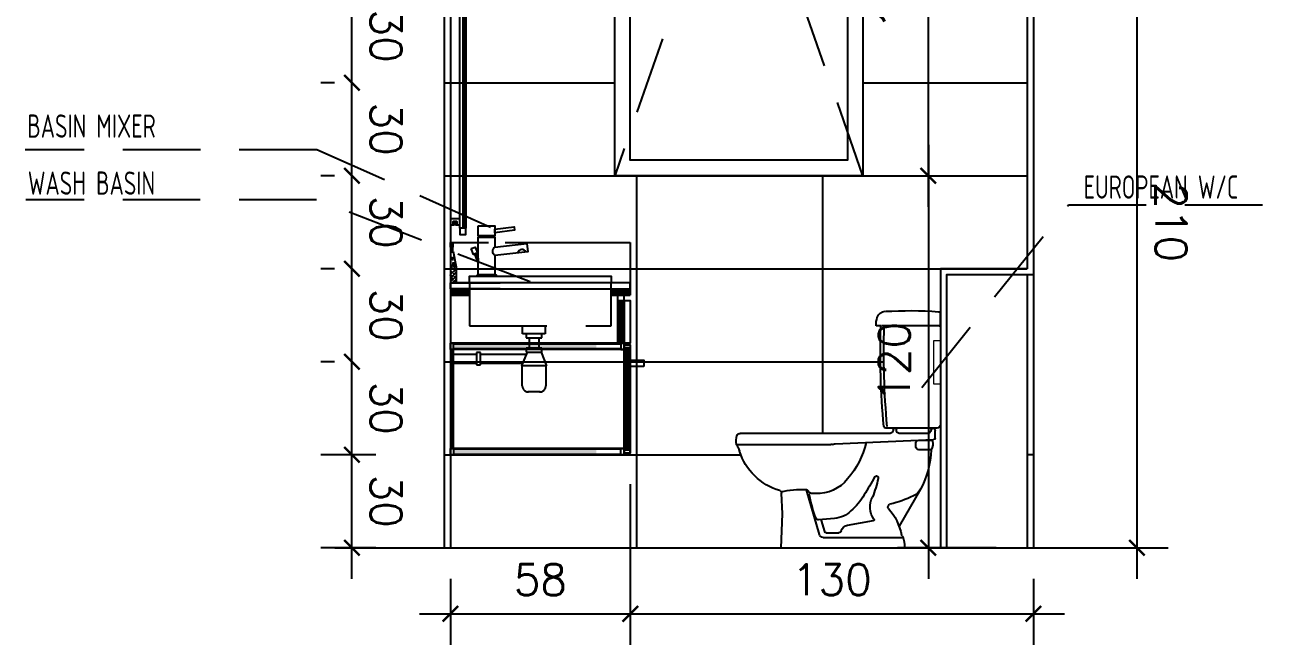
# Model space of a CAD drawing. Header units: centimetres. Extents: x -1797 to 2001, y -8788 to 1856.
# Drawn here: x 1233 to 1639.8, y 863 to 1062.8 of the extents above; entities that cross this region are included whole.
import ezdxf

# ---------------------------------------------------------------- set-up
doc = ezdxf.new("R2010")
doc.units = ezdxf.units.CM
doc.header["$LTSCALE"] = 100
doc.header["$MEASUREMENT"] = 0
doc.header["$PDMODE"] = 35
doc.linetypes.add('HIDDEN', pattern=[0.375, 0.25, -0.125])
for name, color, linetype in [('BATH FIXTURES', 85, 'Continuous'), ('DIM', 1, 'Continuous'), ('HATCH', 8, 'Continuous'), ('HIDDEN -03', 8, 'HIDDEN'), ('ID_Flooring_02', 127, 'Continuous'), ('ID_Furniture-Fixed_01', 141, 'Continuous'), ('ID_Furniture-Lighting', 33, 'Continuous'), ('IDT-13Light-Detail', 136, 'Continuous'), ('Text-1', 3, 'Continuous'), ('WALL-01', 7, 'Continuous'), ('WALL-04', 1, 'Continuous'), ('WINDOWS', 1, 'Continuous')]:
    doc.layers.add(name, color=color, linetype=linetype)
doc.styles.add('HB25Small', font='ARCHSTYL.SHX', dxfattribs={"width": 0.8, "height": 2.5})
doc.styles.add('ISO', font='isocp2.shx', dxfattribs={"width": 0.8})
doc.styles.add('ROMANS', font='romans')
doc.dimstyles.new('AS-17-100', dxfattribs={"dimtxt": 10, "dimasz": 5, "dimexe": 10, "dimexo": 10, "dimgap": 6, "dimtad": 1, "dimtoh": 1, "dimdec": 0, "dimdsep": 46, "dimtxsty": 'ROMANS', "dimblk1": 'ARCHTICK', "dimblk2": 'ARCHTICK', "dimsah": 1, "dimcen": 25, "dimdle": 10, "dimclrd": 1, "dimclre": 1, "dimclrt": 2, "dimadec": 0, "dimazin": 0, "dimtfac": 1, "dimtdec": 0, "dimtofl": 0, "dimtmove": 2, "dimatfit": 3, "dimldrblk": 'ARCHTICK', "dimfxl": 1, "dimtolj": 1, "dimtzin": 0, "dimarcsym": 0})
doc.dimstyles.new('DIM DET', dxfattribs={"dimtxt": 0.05, "dimasz": 0.025, "dimexe": 0.025, "dimexo": 0.025, "dimgap": 0.025, "dimtad": 1, "dimzin": 0, "dimdsep": 46, "dimtxsty": 'ISO', "dimblk": 'ARCHTICK', "dimcen": 0.1, "dimdle": 0.025, "dimclrd": 15, "dimclre": 15, "dimclrt": 2, "dimadec": 0, "dimazin": 0, "dimtfac": 1, "dimtmove": 2, "dimatfit": 0, "dimldrblk": 'ARCHTICK', "dimfxl": 0.17, "dimtzin": 1, "dimarcsym": 0})
pattern_1 = [(45, (1480.2661, 922.9422), (2, -6e-16), [0.565685, -2.262742]), (45, (1480.2661, 924.5422), (2, -6e-16), [0.263677, -2.56475]), (45, (1478.9907, 923.2667), (6e-16, 2), [0.106716, -2.72171]), (45, (1480.4526, 922.7286), (6e-16, 2), [0.760978, -2.06745]), (45, (1479.0661, 923.3422), (2, -6e-16), [1.697056, -1.13137]), (45, (1478.9907, 923.6667), (2, -6e-16), [1.501764, -1.326663]), (45, (1480.6661, 923.3422), (6e-16, 2), [0.45897, -2.369457]), (45, (1480.0526, 922.7286), (2, -6e-16), [0.302008, -2.52642]), (360, (1480.2661, 922.9421), (5e-16, 2), [0.72454, -1.27546]), (360, (1480.2661, 922.9421), (5e-16, 2), [0, -2]), (360, (1478.9907, 922.9421), (5e-16, 2), [1.27546, -0.72454]), (360, (1480.2661, 924.5421), (5e-16, 2), [0.72454, -1.27546]), (360, (1480.2661, 924.5421), (5e-16, 2), [0, -2]), (360, (1478.9907, 924.5421), (5e-16, 2), [1.27546, -0.72454]), (360, (1480.2661, 924.1421), (5e-16, 2), [0.72454, -1.27546]), (360, (1480.2661, 924.1421), (5e-16, 2), [0, -2]), (360, (1478.9907, 924.1421), (5e-16, 2), [1.27546, -0.72454]), (360, (1480.2661, 923.7421), (5e-16, 2), [0.72454, -1.27546]), (360, (1480.2661, 923.7421), (5e-16, 2), [0, -2]), (360, (1478.9907, 923.7421), (5e-16, 2), [1.27546, -0.72454]), (360, (1480.2661, 923.3421), (5e-16, 2), [0.72454, -1.27546]), (360, (1480.2661, 923.3421), (5e-16, 2), [0, -2]), (360, (1478.9907, 923.3421), (5e-16, 2), [1.27546, -0.72454])]

# ---------------------------------------------------------------- blocks, each defined once
blk = doc.blocks.new('wbmiser2')
at = {"layer": 'ID_Furniture-Fixed_01'}
blk.add_line((-26.7, 43), (-26.7, 56.3), dxfattribs=at)
for points in [[(-26.7, 162.7), (26.7, 162.7), (26.7, 130.3), (-26.7, 130.3)], [(-49.1, 89.1), (-36.3, 94), (-29.1, 74.9), (-41.9, 70)], [(-37.5, 71.7), (-33.1, 73.3), (-26.7, 56.3), (-26.7, 43)], [(-30.6, 4.7), (30.6, 4.7), (30.6, 0), (-30.6, 0)]]:
    blk.add_lwpolyline(points, close=True, dxfattribs=at)
for points in [[(26.7, 67), (26.7, 4.7), (-26.7, 4.7), (-26.7, 125.8), (26.7, 125.8), (26.7, 94.2)], [(26.7, 151.6), (89, 159.5), (90.4, 148.4), (26.7, 140.4), (26.7, 151.6)]]:
    blk.add_lwpolyline(points, dxfattribs=at)
blk.add_lwpolyline([(26.3, 94.1), (130.1, 105.9), (133.2, 79.1), (26.7, 67, -0.47159), (26.3, 94.1, -0.531438)], format="xyb", dxfattribs=at)
blk.add_arc((114.4, 72.5), 13.8, 25.2569, 165.5209, dxfattribs=at)
blk = doc.blocks.new('_ARCHTICK')
at = {"color": 0, "linetype": 'ByBlock', "const_width": 0.15}
blk.add_lwpolyline([(-0.5, -0.5), (0.5, 0.5)], dxfattribs=at)
blk = doc.blocks.new('mirror')
at = {"layer": 'ID_Furniture-Lighting'}
for p, q in [((1310.5, 526.15), (1311.3, 526.15)), ((1310.5, 525.95), (1311.3, 525.95)), ((1310.5, 352.75), (1311.3, 352.75)), ((1310.5, 352.55), (1311.3, 352.55))]:
    blk.add_line(p, q, dxfattribs=at)
for points in [[(1310.5, 526.35), (1310.3, 526.35), (1310.3, 525.15), (1311.5, 525.15), (1311.5, 526.35), (1311.3, 526.35), (1311.3, 525.35), (1310.5, 525.35)], [(1310.5, 352.35), (1310.3, 352.35), (1310.3, 353.55), (1311.5, 353.55), (1311.5, 352.35), (1311.3, 352.35), (1311.3, 353.35), (1310.5, 353.35)]]:
    blk.add_lwpolyline(points, close=True, dxfattribs=at)
at = {"layer": 'WALL-04'}
for p, q in [((1310.3, 526.35), (1309.4, 526.35)), ((1310.3, 526.35), (1310.3, 525.15)), ((1311.5, 525.15), (1310.3, 525.15)), ((1312.4, 526.35), (1311.5, 526.35)), ((1311.5, 526.35), (1311.5, 525.15)), ((1312.4, 527.35), (1312.4, 351.35)), ((1313.4, 351.35), (1313.4, 527.35)), ((1313.9, 351.35), (1313.9, 527.35)), ((1314.4, 351.35), (1314.4, 527.35)), ((1312.4, 524.35), (1309.4, 524.35)), ((1312.4, 354.35), (1309.4, 354.35)), ((1310.3, 352.35), (1309.4, 352.35)), ((1311.5, 353.55), (1310.3, 353.55)), ((1310.3, 352.35), (1310.3, 353.55)), ((1311.5, 352.35), (1311.5, 353.55)), ((1312.4, 352.35), (1311.5, 352.35))]:
    blk.add_line(p, q, dxfattribs=at)
for points in [[(1312.4, 527.35), (1312.4, 529.35), (1314.4, 529.35), (1314.4, 527.35)], [(1312.4, 351.35), (1312.4, 349.35), (1314.4, 349.35), (1314.4, 351.35)]]:
    blk.add_lwpolyline(points, close=True, dxfattribs=at)
blk = doc.blocks.new('*D867')
at = {"layer": 'Defpoints', "color": 0, "transparency": 16777216}
for p in [(-720.25, 1435.92), (-690.25, 1435.92), (-720.25, 1418.24)]:
    blk.add_point(p, dxfattribs=at)
at = {"layer": 'DIM', "color": 1, "lineweight": -2, "transparency": 16777216}
for p, q in [((-720.25, 1425.92), (-720.25, 1408.24)), ((-690.25, 1425.92), (-690.25, 1408.24)), ((-680.25, 1418.24), (-730.25, 1418.24))]:
    blk.add_line(p, q, dxfattribs=at)
at = {"layer": 'DIM', "color": 1, "lineweight": -2, "transparency": 16777216, "xscale": 5, "yscale": 5, "zscale": 5, "rotation": 180}
blk.add_blockref('_ARCHTICK', (-720.25, 1418.24), dxfattribs=at)
at = {"layer": 'DIM', "color": 1, "lineweight": -2, "transparency": 16777216, "xscale": 5, "yscale": 5, "zscale": 5}
blk.add_blockref('_ARCHTICK', (-690.25, 1418.24), dxfattribs=at)
at = {"layer": 'DIM', "color": 2, "transparency": 16777216, "insert": (-705.25, 1429.24), "char_height": 10, "attachment_point": 5, "style": 'ROMANS'}
blk.add_mtext('\\A1;30', dxfattribs=at)
blk = doc.blocks.new('*D868')
at = {"layer": 'Defpoints', "color": 0, "transparency": 16777216}
for p in [(-720.25, 1435.92), (-750.25, 1422.59), (-750.25, 1418.24)]:
    blk.add_point(p, dxfattribs=at)
at = {"layer": 'DIM', "color": 1, "lineweight": -2, "transparency": 16777216}
for p, q in [((-720.25, 1425.92), (-720.25, 1408.24)), ((-710.25, 1418.24), (-760.25, 1418.24)), ((-750.25, 1412.59), (-750.25, 1408.24))]:
    blk.add_line(p, q, dxfattribs=at)
at = {"layer": 'DIM', "color": 1, "lineweight": -2, "transparency": 16777216, "xscale": 5, "yscale": 5, "zscale": 5, "rotation": 180}
blk.add_blockref('_ARCHTICK', (-750.25, 1418.24), dxfattribs=at)
at = {"layer": 'DIM', "color": 1, "lineweight": -2, "transparency": 16777216, "xscale": 5, "yscale": 5, "zscale": 5}
blk.add_blockref('_ARCHTICK', (-720.25, 1418.24), dxfattribs=at)
at = {"layer": 'DIM', "color": 2, "transparency": 16777216, "insert": (-735.25, 1429.24), "char_height": 10, "attachment_point": 5, "style": 'ROMANS'}
blk.add_mtext('\\A1;30', dxfattribs=at)
blk = doc.blocks.new('*D869')
at = {"layer": 'Defpoints', "color": 0, "transparency": 16777216}
for p in [(-780.25, 1422.59), (-750.25, 1422.59), (-780.25, 1418.24)]:
    blk.add_point(p, dxfattribs=at)
at = {"layer": 'DIM', "color": 1, "lineweight": -2, "transparency": 16777216}
for p, q in [((-740.25, 1418.24), (-790.25, 1418.24)), ((-780.25, 1412.59), (-780.25, 1408.24)), ((-750.25, 1412.59), (-750.25, 1408.24))]:
    blk.add_line(p, q, dxfattribs=at)
at = {"layer": 'DIM', "color": 1, "lineweight": -2, "transparency": 16777216, "xscale": 5, "yscale": 5, "zscale": 5, "rotation": 180}
blk.add_blockref('_ARCHTICK', (-780.25, 1418.24), dxfattribs=at)
at = {"layer": 'DIM', "color": 1, "lineweight": -2, "transparency": 16777216, "xscale": 5, "yscale": 5, "zscale": 5}
blk.add_blockref('_ARCHTICK', (-750.25, 1418.24), dxfattribs=at)
at = {"layer": 'DIM', "color": 2, "transparency": 16777216, "insert": (-765.25, 1429.24), "char_height": 10, "attachment_point": 5, "style": 'ROMANS'}
blk.add_mtext('\\A1;30', dxfattribs=at)
blk = doc.blocks.new('*D870')
at = {"layer": 'Defpoints', "color": 0, "transparency": 16777216}
for p in [(-810.25, 1422.59), (-780.25, 1422.59), (-810.25, 1418.24)]:
    blk.add_point(p, dxfattribs=at)
at = {"layer": 'DIM', "color": 1, "lineweight": -2, "transparency": 16777216}
for p, q in [((-770.25, 1418.24), (-820.25, 1418.24)), ((-810.25, 1412.59), (-810.25, 1408.24)), ((-780.25, 1412.59), (-780.25, 1408.24))]:
    blk.add_line(p, q, dxfattribs=at)
at = {"layer": 'DIM', "color": 1, "lineweight": -2, "transparency": 16777216, "xscale": 5, "yscale": 5, "zscale": 5, "rotation": 180}
blk.add_blockref('_ARCHTICK', (-810.25, 1418.24), dxfattribs=at)
at = {"layer": 'DIM', "color": 1, "lineweight": -2, "transparency": 16777216, "xscale": 5, "yscale": 5, "zscale": 5}
blk.add_blockref('_ARCHTICK', (-780.25, 1418.24), dxfattribs=at)
at = {"layer": 'DIM', "color": 2, "transparency": 16777216, "insert": (-795.25, 1429.24), "char_height": 10, "attachment_point": 5, "style": 'ROMANS'}
blk.add_mtext('\\A1;30', dxfattribs=at)
blk = doc.blocks.new('*D871')
at = {"layer": 'Defpoints', "color": 0, "transparency": 16777216}
for p in [(-840.25, 1422.59), (-810.25, 1422.59), (-840.25, 1418.24)]:
    blk.add_point(p, dxfattribs=at)
at = {"layer": 'DIM', "color": 1, "lineweight": -2, "transparency": 16777216}
for p, q in [((-800.25, 1418.24), (-850.25, 1418.24)), ((-840.25, 1412.59), (-840.25, 1408.24)), ((-810.25, 1412.59), (-810.25, 1408.24))]:
    blk.add_line(p, q, dxfattribs=at)
at = {"layer": 'DIM', "color": 1, "lineweight": -2, "transparency": 16777216, "xscale": 5, "yscale": 5, "zscale": 5, "rotation": 180}
blk.add_blockref('_ARCHTICK', (-840.25, 1418.24), dxfattribs=at)
at = {"layer": 'DIM', "color": 1, "lineweight": -2, "transparency": 16777216, "xscale": 5, "yscale": 5, "zscale": 5}
blk.add_blockref('_ARCHTICK', (-810.25, 1418.24), dxfattribs=at)
at = {"layer": 'DIM', "color": 2, "transparency": 16777216, "insert": (-825.25, 1429.24), "char_height": 10, "attachment_point": 5, "style": 'ROMANS'}
blk.add_mtext('\\A1;30', dxfattribs=at)
blk = doc.blocks.new('*D872')
at = {"layer": 'Defpoints', "color": 0, "transparency": 16777216}
for p in [(-870.25, 1422.59), (-840.25, 1422.59), (-870.25, 1418.24)]:
    blk.add_point(p, dxfattribs=at)
at = {"layer": 'DIM', "color": 1, "lineweight": -2, "transparency": 16777216}
for p, q in [((-830.25, 1418.24), (-880.25, 1418.24)), ((-870.25, 1412.59), (-870.25, 1408.24)), ((-840.25, 1412.59), (-840.25, 1408.24))]:
    blk.add_line(p, q, dxfattribs=at)
at = {"layer": 'DIM', "color": 1, "lineweight": -2, "transparency": 16777216, "xscale": 5, "yscale": 5, "zscale": 5, "rotation": 180}
blk.add_blockref('_ARCHTICK', (-870.25, 1418.24), dxfattribs=at)
at = {"layer": 'DIM', "color": 1, "lineweight": -2, "transparency": 16777216, "xscale": 5, "yscale": 5, "zscale": 5}
blk.add_blockref('_ARCHTICK', (-840.25, 1418.24), dxfattribs=at)
at = {"layer": 'DIM', "color": 2, "transparency": 16777216, "insert": (-855.25, 1429.24), "char_height": 10, "attachment_point": 5, "style": 'ROMANS'}
blk.add_mtext('\\A1;30', dxfattribs=at)
blk = doc.blocks.new('*D881')
at = {"layer": 'Defpoints', "color": 0, "transparency": 16777216}
for p in [(-720.75, 1508), (-668.97, 1508), (-690.25, 1450)]:
    blk.add_point(p, dxfattribs=at)
at = {"layer": 'DIM', "color": 1, "lineweight": -2, "transparency": 16777216}
for p, q in [((-668.97, 1440), (-668.97, 1518)), ((-710.75, 1508), (-658.97, 1508)), ((-680.25, 1450), (-658.97, 1450))]:
    blk.add_line(p, q, dxfattribs=at)
at = {"layer": 'DIM', "color": 1, "lineweight": -2, "transparency": 16777216, "xscale": 5, "yscale": 5, "zscale": 5}
for p, rotation in [((-668.97, 1508), 89.99999999999999), ((-668.97, 1450), 270)]:
    blk.add_blockref('_ARCHTICK', p, dxfattribs=dict(at, rotation=rotation))
at = {"layer": 'DIM', "color": 2, "transparency": 16777216, "insert": (-679.97, 1479), "char_height": 10, "attachment_point": 5, "rotation": 90, "style": 'ROMANS'}
blk.add_mtext('\\A1;58', dxfattribs=at)
blk = doc.blocks.new('*D882')
at = {"layer": 'Defpoints', "color": 0, "transparency": 16777216}
for p in [(-690.25, 1638), (-668.97, 1638), (-690.25, 1508)]:
    blk.add_point(p, dxfattribs=at)
at = {"layer": 'DIM', "color": 1, "lineweight": -2, "transparency": 16777216}
for p, q in [((-668.97, 1498), (-668.97, 1648)), ((-680.25, 1638), (-658.97, 1638)), ((-680.25, 1508), (-658.97, 1508))]:
    blk.add_line(p, q, dxfattribs=at)
at = {"layer": 'DIM', "color": 1, "lineweight": -2, "transparency": 16777216, "xscale": 5, "yscale": 5, "zscale": 5}
for p, rotation in [((-668.97, 1638), 89.99999999999999), ((-668.97, 1508), 270)]:
    blk.add_blockref('_ARCHTICK', p, dxfattribs=dict(at, rotation=rotation))
at = {"layer": 'DIM', "color": 2, "transparency": 16777216, "insert": (-679.97, 1573), "char_height": 10, "attachment_point": 5, "rotation": 90, "style": 'ROMANS'}
blk.add_mtext('\\A1;130', dxfattribs=at)
blk = doc.blocks.new('*D886')
at = {"layer": 'Defpoints', "color": 0, "transparency": 16777216}
for p in [(-900.25, 1671.4), (-690.25, 1638), (-900.25, 1628.02, 0)]:
    blk.add_point(p, dxfattribs=at)
at = {"layer": 'DIM', "color": 1, "lineweight": -2, "transparency": 16777216}
for p, q in [((-900.25, 1638.02), (-900.25, 1681.4)), ((-690.25, 1648), (-690.25, 1681.4)), ((-680.25, 1671.4), (-910.25, 1671.4))]:
    blk.add_line(p, q, dxfattribs=at)
at = {"layer": 'DIM', "color": 1, "lineweight": -2, "transparency": 16777216, "xscale": 5, "yscale": 5, "zscale": 5, "rotation": 180}
blk.add_blockref('_ARCHTICK', (-900.25, 1671.4), dxfattribs=at)
at = {"layer": 'DIM', "color": 1, "lineweight": -2, "transparency": 16777216, "xscale": 5, "yscale": 5, "zscale": 5}
blk.add_blockref('_ARCHTICK', (-690.25, 1671.4), dxfattribs=at)
at = {"layer": 'DIM', "color": 2, "transparency": 16777216, "insert": (-795.25, 1682.4), "char_height": 10, "attachment_point": 5, "style": 'ROMANS'}
blk.add_mtext('\\A1;210', dxfattribs=at)
blk = doc.blocks.new('*D889')
at = {"layer": 'Defpoints', "color": 0, "transparency": 16777216}
for p in [(-930.25, 1604.12), (-930.25, 1583, 0), (-810.25, 1583, 0)]:
    blk.add_point(p, dxfattribs=at)
at = {"layer": 'DIM', "color": 1, "lineweight": -2, "transparency": 16777216}
for p, q in [((-930.25, 1593), (-930.25, 1614.12)), ((-810.25, 1593), (-810.25, 1614.12)), ((-800.25, 1604.12), (-940.25, 1604.12))]:
    blk.add_line(p, q, dxfattribs=at)
at = {"layer": 'DIM', "color": 1, "lineweight": -2, "transparency": 16777216, "xscale": 5, "yscale": 5, "zscale": 5, "rotation": 180}
blk.add_blockref('_ARCHTICK', (-930.25, 1604.12), dxfattribs=at)
at = {"layer": 'DIM', "color": 1, "lineweight": -2, "transparency": 16777216, "xscale": 5, "yscale": 5, "zscale": 5}
blk.add_blockref('_ARCHTICK', (-810.25, 1604.12), dxfattribs=at)
at = {"layer": 'DIM', "color": 2, "transparency": 16777216, "insert": (-870.25, 1593.12), "char_height": 10, "attachment_point": 5, "rotation": 180, "style": 'ROMANS'}
blk.add_mtext('\\A1;120', dxfattribs=at)
blk = doc.blocks.new('*D879')
at = {"layer": 'Defpoints', "color": 0, "transparency": 16777216}
for p in [(-690.25, 1636, 0), (-690.25, 1604.12), (-810.25, 1583, 0)]:
    blk.add_point(p, dxfattribs=at)
at = {"layer": 'DIM', "color": 1, "lineweight": -2, "transparency": 16777216}
for p, q in [((-690.25, 1626), (-690.25, 1594.12)), ((-810.25, 1593), (-810.25, 1614.12)), ((-820.25, 1604.12), (-680.25, 1604.12))]:
    blk.add_line(p, q, dxfattribs=at)
at = {"layer": 'DIM', "color": 1, "lineweight": -2, "transparency": 16777216, "xscale": 5, "yscale": 5, "zscale": 5, "rotation": 180}
blk.add_blockref('_ARCHTICK', (-810.25, 1604.12), dxfattribs=at)
at = {"layer": 'DIM', "color": 1, "lineweight": -2, "transparency": 16777216, "xscale": 5, "yscale": 5, "zscale": 5}
blk.add_blockref('_ARCHTICK', (-690.25, 1604.12), dxfattribs=at)
at = {"layer": 'DIM', "color": 2, "transparency": 16777216, "insert": (-750.25, 1593.12), "char_height": 10, "attachment_point": 5, "rotation": 180, "style": 'ROMANS'}
blk.add_mtext('\\A1;120', dxfattribs=at)
blk = doc.blocks.new('A$C40781420')
at = {"layer": 'ID_Furniture-Fixed_01', "linetype": 'Continuous'}
for p, q in [((0, 0.7186), (0, 0.7551)), ((0, 0.7136), (0, 0.3981)), ((0.0025, 0.7161), (0.19, 0.7161)), ((0.192, 0.7161), (0.2075, 0.7161)), ((0.012, 0.3861), (0.0232, 0.3861)), ((0.017, 0.3539), (0.017, 0.3786)), ((0.0232, 0.3861), (0.1766, 0.3861)), ((0.0414, 0.3688), (0.1306, 0.3688)), ((0.1642, 0.3688), (0.6458, 0.3688)), ((0.3389, 0.335), (0.0218, 0.3489)), ((0.0259, 0.3468), (0.0259, 0.3487)), ((0.0698, 0.3468), (0.0259, 0.3468)), ((0.0794, 0.3258), (0.0794, 0.3368)), ((0.6576, 0.3329), (0.3535, 0.3329)), ((0.0294, 0.3158), (0.0694, 0.3158)), ((0.0646, 0.1888), (0.1334, 0.0697)), ((0.39, 0.0426), (0.4313, 0.1865)), ((0.4028, 0.1749), (0.4156, 0.1751)), ((0.4296, 0.1867), (0.4209, 0.1775)), ((0.5096, 0.1093), (0.512, 0.1762)), ((0.2995, 0.0731), (0.2158, 0.0879)), ((0.341, 0.0946), (0.3934, 0.09)), ((0.373, 0.0521), (0.3833, 0.0879)), ((0.5134, 0), (0.5096, 0.1093)), ((0.3682, 0.0485), (0.3272, 0.0485)), ((0.5134, 0), (0.1158, 0)), ((0.378, 0.0335), (0.1237, 0.0335))]:
    blk.add_line(p, q, dxfattribs=at)
for centre, radius, start, end in [((0.0062, 0.7554), 0.0062, 91.4933, 182.6113), ((0.101, -0.5791), 1.344, 86.7356, 94.0533), ((0.1768, 0.735), 0.0278, 16.7219, 88.403), ((0.1381, 0.7192), 0.0695, 357.4066, 19.9838), ((0.0025, 0.7186), 0.0025, 180, 270), ((0.0025, 0.7136), 0.0025, 90, 180), ((-2.4811, 0.631), 2.6635, 354.8397, 1.7928), ((-2.4733, 0.6313), 2.6667, 354.8406, 1.8202), ((-1.8145, 0.6425), 2.0079, 2.0975, 2.1008), ((0.012, 0.3981), 0.012, 180, 270), ((0.0235, 0.3794), 0.0065, 357.5731, 186.7437), ((0.0423, 0.3813), 0.0125, 189.9672, 266.0547), ((0.1311, 0.3795), 0.0107, 267.3041, 7.4657), ((0.1472, 0.3804), 0.00557, 7.9882, 175.8253), ((0.1639, 0.3801), 0.0113, 174.2074, 271.3864), ((0.1766, 0.3921), 0.006, 270, 354.0535), ((0.6469, 0.3596), 0.00924, 15.4286, 97.0264), ((0.022, 0.3539), 0.005, 180, 267.5), ((0.0653, 0.3355), 0.0409, 164.0001, 208.7742), ((0.0694, 0.3258), 0.01, 270, 0), ((0.0694, 0.3368), 0.01, 0, 87.5), ((0.5124, 0.4062), 0.2815, 193.7359, 220.8288), ((0.3396, 0.302), 0.0331, 72.2543, 91.3308), ((0.3533, 0.3436), 0.0107, 250.6238, 271.3268), ((0.6951, 0.3023), 0.048, 142.8736, 168.465), ((0.5961, 0.3438), 0.0625, 350.5054, 16.9979), ((0.6528, 0.3343), 0.005, 322.8736, 350.5054), ((0.3218, 0.3284), 0.2927, 182.4709, 208.4948), ((0.4632, 0.3707), 0.1939, 286.31, 342.3541), ((0.2067, 0.2255), 0.0064, 30, 198), ((0.5624, 0.3021), 0.3702, 192.2584, 201.9391), ((1.0567, 0.6774), 0.9563, 207.9867, 212.0133), ((0.3979, 0.3008), 0.126, 218.5782, 272.247), ((0.1094, 0.2131), 0.051, 208.4948, 243.8789), ((0.235, 0.4692), 0.3362, 243.8789, 257.5583), ((0.1579, 0.1318), 0.069, 324.6063, 27.6807), ((0.4169, 0.2693), 0.1975, 210, 229.3607), ((0.0262, 0.2395), 0.4018, 338.8606, 350.6878), ((0.4154, 0.1826), 0.0075, 271.1235, 316.6131), ((0.4341, 0.1807), 0.0075, 90.8027, 127.232), ((0.4395, -0.2028), 0.3911, 79.0808, 90.8027), ((0.5214, 0.1758), 0.0095, 113.3794, 178), ((0.3133, 0.0024), 0.1921, 139.5225, 168.5447), ((0.1607, 0.1326), 0.0085, 319.5225, 77.5583), ((0.2162, 0.0904), 0.0025, 144.6063, 260), ((0.3484, 0.1788), 0.0845, 224.6343, 265), ((0.3809, 0.0886), 0.0025, 344, 85), ((0.394, 0.0975), 0.0075, 265, 337.5224), ((0.2952, 0.0485), 0.025, 14.0297, 80), ((0.3272, 0.0565), 0.008, 194.0297, 270), ((0.3682, 0.0535), 0.005, 270, 344), ((0.378, 0.046), 0.0125, 270, 344), ((0.2276, 0.0016), 0.1118, 161.5555, 180.8176), ((0.1239, 0.0362), 0.0025, 105.7222, 161.5555), ((0.1226, 0.041), 0.0025, 285.7222, 348.5447)]:
    blk.add_arc(centre, radius, start, end, dxfattribs=at)
blk = doc.blocks.new('A$C5cec47ba')
at = {"layer": 'WINDOWS'}
for p, q in [((235, 85), (235, 15)), ((240, 85), (240, 15))]:
    blk.add_line(p, q, dxfattribs=at)
at = {"layer": 'WINDOWS', "color": 8, "linetype": 'HIDDEN'}
blk.add_lwpolyline([(120, 10), (235, 50), (120, 90)], dxfattribs=at)
at = {"layer": 'WINDOWS'}
blk.add_lwpolyline([(280, 90), (280, 10), (120, 10), (120, 90)], close=True, dxfattribs=at)
for points in [[(235, 15), (125, 15), (125, 85), (235, 85)], [(240, 85), (275, 85), (275, 15), (240, 15)]]:
    blk.add_lwpolyline(points, dxfattribs=at)
blk = doc.blocks.new('2')
at = {"layer": 'DIM'}
for base, p1, p2, angle, picture, middle in [((-900.25, 1671.4, 0), (-690.25, 1638, 0), (-900.25, 1628.02, 0), 180, '*D886', (-795.25, 1682.4, 0)), ((-668.97, 1638, 0), (-690.25, 1508, 0), (-690.25, 1638, 0), 90, '*D882', (-679.97, 1573, 0)), ((-690.25, 1604.12), (-810.25, 1583, 0), (-690.25, 1636, 0), 180, '*D879', (-750.25, 1593.12)), ((-930.25, 1604.12, 0), (-810.25, 1583), (-930.25, 1583), 180, '*D889', (-870.25, 1593.12, 0)), ((-668.97, 1508, 0), (-690.25, 1450, 0), (-720.75, 1508, 0), 90, '*D881', (-679.97, 1479, 0)), ((-870.25, 1418.24, 0), (-840.25, 1422.59, 0), (-870.25, 1422.59, 0), 180, '*D872', (-855.25, 1429.24, 0)), ((-840.25, 1418.24, 0), (-810.25, 1422.59, 0), (-840.25, 1422.59, 0), 180, '*D871', (-825.25, 1429.24, 0)), ((-810.25, 1418.24, 0), (-780.25, 1422.59, 0), (-810.25, 1422.59, 0), 180, '*D870', (-795.25, 1429.24, 0)), ((-780.25, 1418.24, 0), (-750.25, 1422.59, 0), (-780.25, 1422.59, 0), 180, '*D869', (-765.25, 1429.24, 0)), ((-750.25, 1418.24, 0), (-720.25, 1435.92, 0), (-750.25, 1422.59, 0), 180, '*D868', (-735.25, 1429.24, 0)), ((-720.25, 1418.24, 0), (-690.25, 1435.92, 0), (-720.25, 1435.92, 0), 180, '*D867', (-705.25, 1429.24, 0))]:
    dim = blk.add_linear_dim(base=base, p1=p1, p2=p2, angle=angle, dimstyle='AS-17-100', dxfattribs=at)
    dim.commit()
    dim.dimension.update_dxf_attribs({"geometry": picture, "text_midpoint": middle})

msp = doc.modelspace()

# ---------------------------------------------------------------- hatches: boundary and pattern name
at = {"layer": 'HATCH'}
h = msp.add_hatch(dxfattribs=at)
h.set_pattern_fill('ANSI36', color=256, scale=2.5, style=0)
h.set_pattern_definition([(45, (1477.99067, 989.75147), (0.16572815, 0.6076699), [0.78125, -0.15625, 0, -0.15625])])
h.paths.add_polyline_path([(1370.95, 992.75), (1370.15, 992.75), (1370.15, 989.75), (1370.95, 989.75)])
h = msp.add_hatch(dxfattribs=at)
h.set_pattern_fill('MARBLE', color=256, scale=0.01, angle=45, style=0)
h.set_pattern_definition([(49.812, (1477.0272, 961.215), (0.677493, 2.9225), [2.5, -3.928456]), (29.8083, (1478.6404, 963.1248), (0.677492, 2.9225), [2, -2]), (76.9482, (1480.3758, 964.119), (-2.79328, 0.9341), [1.5, -1.5]), (76.9482, (1479.9512, 963.8757), (-2.79328, 0.9341), [0.3, -2.7]), (42.1619, (1476.5482, 962.1796), (0.677493, 2.9225), [3.5, -6.7786]), (42.1619, (1480.019, 964.168), (0.677493, 2.9225), [3.5, -6.7786]), (82.5, (1477.9907, 960.2515), (-1.133966, 1.219949), [0, -3.26, 0, -3.35, 0, -3.3125]), (52.5, (1477.9907, 960.2515), (-0.067688, 2.020167), [0, -1.91, 0, -3.185, 0, -1.2625]), (12.5, (1477.1952, 959.456), (1.967091, 1.807604), [0, -1.25, 0, -3.9, 0, -5.175]), (2.5, (1476.8487, 959.1095), (1.70795, 2.4158), [0, -1.625, 0, -2.59, 0, -3.675])])
h.paths.add_polyline_path([(1372.15, 984.75), (1371.15, 989.75), (1370.15, 989.75), (1370.15, 979.75), (1372.15, 979.75)])
h = msp.add_hatch(dxfattribs=at)
h.set_pattern_fill('PLYWOOD', color=256, scale=0.1, style=0)
h.set_pattern_definition([(45, (1479.2661, 974.2422), (2, -6e-16), [0.565685, -2.26274]), (45, (1479.2661, 975.8422), (2, -6e-16), [0.263677, -2.56475]), (45, (1477.9907, 974.5667), (6e-16, 2), [0.106716, -2.72171]), (45, (1479.4526, 974.0286), (6e-16, 2), [0.760978, -2.06745]), (45, (1478.0661, 974.6422), (2, -6e-16), [1.697056, -1.13137]), (45, (1477.9907, 974.9667), (2, -6e-16), [1.501764, -1.326663]), (45, (1479.6661, 974.6422), (6e-16, 2), [0.45897, -2.369457]), (45, (1479.0526, 974.0286), (2, -6e-16), [0.302008, -2.52642]), (360, (1479.2661, 974.2421), (5e-16, 2), [0.72454, -1.27546]), (360, (1479.2661, 974.2421), (5e-16, 2), [0, -2]), (360, (1477.9907, 974.2421), (5e-16, 2), [1.27546, -0.72454]), (360, (1479.2661, 975.8421), (5e-16, 2), [0.72454, -1.27546]), (360, (1479.2661, 975.8421), (5e-16, 2), [0, -2]), (360, (1477.9907, 975.8421), (5e-16, 2), [1.27546, -0.72454]), (360, (1479.2661, 975.4421), (5e-16, 2), [0.72454, -1.27546]), (360, (1479.2661, 975.4421), (5e-16, 2), [0, -2]), (360, (1477.9907, 975.4421), (5e-16, 2), [1.27546, -0.72454]), (360, (1479.2661, 975.0421), (5e-16, 2), [0.72454, -1.27546]), (360, (1479.2661, 975.0421), (5e-16, 2), [0, -2]), (360, (1477.9907, 975.0421), (5e-16, 2), [1.27546, -0.72454]), (360, (1479.2661, 974.6421), (5e-16, 2), [0.72454, -1.27546]), (360, (1479.2661, 974.6421), (5e-16, 2), [0, -2]), (360, (1477.9907, 974.6421), (5e-16, 2), [1.27546, -0.72454])])
h.paths.add_polyline_path([(1376.29, 977.75), (1376.29, 975.75), (1370.15, 975.75), (1370.15, 977.75)])
h = msp.add_hatch(dxfattribs=at)
h.set_pattern_fill('PLYWOOD', color=256, scale=0.1, style=0)
h.set_pattern_definition([(45, (1443.4042, 974.2422), (2, -6e-16), [0.56569, -2.26274]), (45, (1443.4042, 975.8422), (2, -6e-16), [0.26368, -2.56475]), (45, (1442.1287, 974.5667), (6e-16, 2), [0.10672, -2.72171]), (45, (1443.5907, 974.0286), (6e-16, 2), [0.76098, -2.06745]), (45, (1442.2042, 974.6422), (2, -6e-16), [1.69706, -1.13137]), (45, (1442.1287, 974.9667), (2, -6e-16), [1.50176, -1.32666]), (45, (1443.8042, 974.6422), (6e-16, 2), [0.45897, -2.36946]), (45, (1443.1907, 974.0286), (2, -6e-16), [0.302, -2.52642]), (360, (1443.4042, 974.2421), (5e-16, 2), [0.72454, -1.27546]), (360, (1443.4042, 974.2421), (5e-16, 2), [0, -2]), (360, (1442.1287, 974.2421), (5e-16, 2), [1.27546, -0.72454]), (360, (1443.4042, 975.8421), (5e-16, 2), [0.72454, -1.27546]), (360, (1443.4042, 975.8421), (5e-16, 2), [0, -2]), (360, (1442.1287, 975.8421), (5e-16, 2), [1.27546, -0.72454]), (360, (1443.4042, 975.4421), (5e-16, 2), [0.72454, -1.27546]), (360, (1443.4042, 975.4421), (5e-16, 2), [0, -2]), (360, (1442.1287, 975.4421), (5e-16, 2), [1.27546, -0.72454]), (360, (1443.4042, 975.0421), (5e-16, 2), [0.72454, -1.27546]), (360, (1443.4042, 975.0421), (5e-16, 2), [0, -2]), (360, (1442.1287, 975.0421), (5e-16, 2), [1.27546, -0.72454]), (360, (1443.4042, 974.6421), (5e-16, 2), [0.72454, -1.27546]), (360, (1443.4042, 974.6421), (5e-16, 2), [0, -2]), (360, (1442.1287, 974.6421), (5e-16, 2), [1.27546, -0.72454])])
h.paths.add_polyline_path([(1428.15, 977.75), (1428.15, 975.75), (1422.01, 975.75), (1422.01, 977.75)])
h = msp.add_hatch(dxfattribs=at)
h.set_pattern_fill('PLYWOOD', color=256, scale=0.1, angle=90, style=0)
h.set_pattern_definition([(135, (1503.5, 961.527), (8e-16, 2), [0.565685, -2.26274]), (135, (1501.9, 961.5269), (8e-16, 2), [0.263677, -2.56475]), (135, (1503.1754, 960.2515), (-2, 8e-16), [0.106716, -2.72171]), (135, (1503.7135, 961.7134), (-2, 8e-16), [0.76098, -2.06745]), (135, (1503.1, 960.3269), (8e-16, 2), [1.697056, -1.13137]), (135, (1502.7754, 960.2515), (8e-16, 2), [1.501764, -1.326663]), (135, (1503.1, 961.9269), (-2, 8e-16), [0.45897, -2.369457]), (135, (1503.7135, 961.3134), (8e-16, 2), [0.30201, -2.52642]), (90, (1503.5, 961.527), (-2, 6e-16), [0.72454, -1.27546]), (90, (1503.5, 961.527), (-2, 6e-16), [0, -2]), (90, (1503.5, 960.2515), (-2, 6e-16), [1.27546, -0.72454]), (90, (1501.9, 961.527), (-2, 6e-16), [0.72454, -1.27546]), (90, (1501.9, 961.527), (-2, 6e-16), [0, -2]), (90, (1501.9, 960.2515), (-2, 6e-16), [1.27546, -0.72454]), (90, (1502.3, 961.527), (-2, 6e-16), [0.72454, -1.27546]), (90, (1502.3, 961.527), (-2, 6e-16), [0, -2]), (90, (1502.3, 960.2515), (-2, 6e-16), [1.27546, -0.72454]), (90, (1502.7, 961.527), (-2, 6e-16), [0.72454, -1.27546]), (90, (1502.7, 961.527), (-2, 6e-16), [0, -2]), (90, (1502.7, 960.2515), (-2, 6e-16), [1.27546, -0.72454]), (90, (1503.1, 961.527), (-2, 6e-16), [0.72454, -1.27546]), (90, (1503.1, 961.527), (-2, 6e-16), [0, -2]), (90, (1503.1, 960.2515), (-2, 6e-16), [1.27546, -0.72454])])
h.paths.add_polyline_path([(1426.15, 974), (1424.15, 974), (1424.15, 960.25), (1426.15, 960.25)])
h = msp.add_hatch(dxfattribs=at)
h.set_pattern_fill('PLYWOOD', color=256, scale=0.1, angle=90, style=0)
h.set_pattern_definition([(135, (1479.5, 896.027), (8e-16, 2), [0.565685, -2.262742]), (135, (1477.9, 896.0269), (8e-16, 2), [0.263677, -2.56475]), (135, (1479.1754, 894.7515), (-2, 8e-16), [0.106716, -2.72171]), (135, (1479.7135, 896.2134), (-2, 8e-16), [0.760978, -2.06745]), (135, (1479.1, 894.8269), (8e-16, 2), [1.697056, -1.13137]), (135, (1478.7754, 894.7515), (8e-16, 2), [1.501764, -1.326663]), (135, (1479.1, 896.4269), (-2, 8e-16), [0.45897, -2.369457]), (135, (1479.7135, 895.8134), (8e-16, 2), [0.302008, -2.52642]), (90, (1479.5, 896.027), (-2, 6e-16), [0.72454, -1.27546]), (90, (1479.5, 896.027), (-2, 6e-16), [0, -2]), (90, (1479.5, 894.7515), (-2, 6e-16), [1.27546, -0.72454]), (90, (1477.9, 896.027), (-2, 6e-16), [0.72454, -1.27546]), (90, (1477.9, 896.027), (-2, 6e-16), [0, -2]), (90, (1477.9, 894.7515), (-2, 6e-16), [1.27546, -0.72454]), (90, (1478.3, 896.027), (-2, 6e-16), [0.72454, -1.27546]), (90, (1478.3, 896.027), (-2, 6e-16), [0, -2]), (90, (1478.3, 894.7515), (-2, 6e-16), [1.27546, -0.72454]), (90, (1478.7, 896.027), (-2, 6e-16), [0.72454, -1.27546]), (90, (1478.7, 896.027), (-2, 6e-16), [0, -2]), (90, (1478.7, 894.7515), (-2, 6e-16), [1.27546, -0.72454]), (90, (1479.1, 896.027), (-2, 6e-16), [0.72454, -1.27546]), (90, (1479.1, 896.027), (-2, 6e-16), [0, -2]), (90, (1479.1, 894.7515), (-2, 6e-16), [1.27546, -0.72454])])
h.paths.add_polyline_path([(1370.95, 958.25), (1370.15, 958.25), (1370.15, 926.25), (1370.95, 926.25)])
h = msp.add_hatch(dxfattribs=at)
h.set_pattern_fill('PLYWOOD', color=256, scale=0.1, style=0)
h.set_pattern_definition(pattern_1)
h.paths.add_polyline_path([(1417.15, 958.45), (1417.15, 960.05), (1371.15, 960.05), (1371.15, 958.45)])
h = msp.add_hatch(dxfattribs=at)
h.set_pattern_fill('PLYWOOD', color=256, scale=0.1, angle=90, style=0)
h.set_pattern_definition([(135, (1477.5, 896.027), (8e-16, 2), [0.565685, -2.26274]), (135, (1475.9, 896.0269), (8e-16, 2), [0.263677, -2.56475]), (135, (1477.1754, 894.7515), (-2, 8e-16), [0.106716, -2.72171]), (135, (1477.7135, 896.2134), (-2, 8e-16), [0.76098, -2.06745]), (135, (1477.1, 894.8269), (8e-16, 2), [1.697056, -1.13137]), (135, (1476.7754, 894.7515), (8e-16, 2), [1.501764, -1.326663]), (135, (1477.1, 896.4269), (-2, 8e-16), [0.45897, -2.369457]), (135, (1477.7135, 895.8134), (8e-16, 2), [0.30201, -2.52642]), (90, (1477.5, 896.027), (-2, 6e-16), [0.72454, -1.27546]), (90, (1477.5, 896.027), (-2, 6e-16), [0, -2]), (90, (1477.5, 894.7515), (-2, 6e-16), [1.27546, -0.72454]), (90, (1475.9, 896.027), (-2, 6e-16), [0.72454, -1.27546]), (90, (1475.9, 896.027), (-2, 6e-16), [0, -2]), (90, (1475.9, 894.7515), (-2, 6e-16), [1.27546, -0.72454]), (90, (1476.3, 896.027), (-2, 6e-16), [0.72454, -1.27546]), (90, (1476.3, 896.027), (-2, 6e-16), [0, -2]), (90, (1476.3, 894.7515), (-2, 6e-16), [1.27546, -0.72454]), (90, (1476.7, 896.027), (-2, 6e-16), [0.72454, -1.27546]), (90, (1476.7, 896.027), (-2, 6e-16), [0, -2]), (90, (1476.7, 894.7515), (-2, 6e-16), [1.27546, -0.72454]), (90, (1477.1, 896.027), (-2, 6e-16), [0.72454, -1.27546]), (90, (1477.1, 896.027), (-2, 6e-16), [0, -2]), (90, (1477.1, 894.7515), (-2, 6e-16), [1.27546, -0.72454])])
h.paths.add_polyline_path([(1427.95, 958.75), (1426.35, 958.75), (1426.35, 925.75), (1427.95, 925.75)])
h = msp.add_hatch(dxfattribs=at)
h.set_pattern_fill('PLYWOOD', color=256, scale=0.1, style=0)
h.set_pattern_definition(pattern_1)
h.paths.add_polyline_path([(1417.15, 924.45), (1417.15, 926.05), (1371.15, 926.05), (1371.15, 924.45)])

# ---------------------------------------------------------------- linework, layer by layer
at = {"layer": 'HIDDEN -03'}
for p, q in [((1395.62, 958.62), (1395.62, 961.94)), ((1398.62, 961.94, 0), (1398.62, 958.62)), ((1370.15, 956.72), (1378.53, 956.72)), ((1379.83, 956.72), (1394.63, 956.72)), ((1394.87, 957.32), (1393.12, 952.97)), ((1395.62, 957.31), (1395.62, 957.32)), ((1398.62, 957.32), (1398.62, 957.31)), ((1399.38, 957.32), (1401.12, 952.97)), ((1378.53, 953.72), (1370.15, 953.72)), ((1393.42, 953.72, 0), (1379.83, 953.72)), ((1401.12, 952.97), (1393.12, 952.97)), ((1393.32, 946.52), (1393.32, 952.97)), ((1400.92, 952.97), (1400.92, 946.52)), ((1399.12, 944.52), (1395.12, 944.52))]:
    msp.add_line(p, q, dxfattribs=at)
msp.add_lwpolyline([(1376.29, 979.75), (1376.29, 965.85), (1421.94, 965.85), (1421.94, 979.75)], dxfattribs=at)
for points in [[(1393.37, 965.85), (1400.68, 965.85), (1400.68, 963.23), (1393.37, 963.23)], [(1399.62, 963.23), (1394.62, 963.23), (1394.62, 961.94), (1399.62, 961.94)], [(1378.53, 957.22), (1378.53, 953.22), (1379.83, 953.22), (1379.83, 957.22)], [(1399.62, 958.62), (1394.62, 958.62), (1394.62, 957.32), (1399.62, 957.32)]]:
    msp.add_lwpolyline(points, close=True, dxfattribs=at)
for centre, start, end in [((1395.32, 946.52), 180, 270), ((1398.92, 946.52), 270, 0)]:
    msp.add_arc(centre, 2, start, end, dxfattribs=at)
at = {"layer": 'ID_Flooring_02'}
for p, q in [((1368.15, 1044.25), (1423.15, 1044.25)), ((1503.15, 1044.25), (1556.15, 1044.25)), ((1368.15, 1014.25), (1556.15, 1014.25)), ((1430.15, 1014.25), (1430.15, 894.25)), ((1490.15, 1014.25), (1490.15, 931.13)), ((1368.15, 984.25), (1556.15, 984.25)), ((1368.15, 954.25), (1509.93, 954.25)), ((1368.15, 924.25), (1463.77, 924.25)), ((1558.15, 924.25), (1556.15, 924.25))]:
    msp.add_line(p, q, dxfattribs=at)
at = {"layer": 'ID_Furniture-Fixed_01', "color": 8}
for p, q in [((1370.95, 992.75), (1382.48, 992.75)), ((1387.82, 992.75), (1428.15, 992.75, 0)), ((1428.15, 992.75, 0), (1428.15, 979.75, 0))]:
    msp.add_line(p, q, dxfattribs=at)
at = {"layer": 'ID_Furniture-Fixed_01'}
for p, q in [((1376.29, 975.75), (1376.29, 977.75)), ((1421.94, 975.75, 0), (1421.94, 977.75, 0)), ((1428.15, 979.75, 0), (1428.15, 975.75, 0)), ((1370.15, 975.75), (1376.29, 975.75)), ((1421.94, 975.75, 0), (1428.15, 975.75, 0)), ((1424.15, 974, 0), (1424.15, 975.75, 0)), ((1426.15, 974, 0), (1426.15, 975.75, 0)), ((1426.15, 960.25, 0), (1370.15, 960.25)), ((1426.15, 958.25, 0), (1370.15, 958.25)), ((1426.15, 926.25, 0), (1370.15, 926.25)), ((1426.15, 924.25, 0), (1370.15, 924.25))]:
    msp.add_line(p, q, dxfattribs=at)
for points in [[(1370.15, 992.75), (1370.95, 992.75), (1370.95, 991.25), (1370.15, 991.25)], [(1370.15, 989.75), (1370.95, 989.75), (1370.95, 991.25), (1370.15, 991.25)], [(1370.15, 977.75), (1428.15, 977.75), (1428.15, 979.75), (1370.15, 979.75)], [(1424.15, 974), (1426.15, 974), (1426.15, 960.25), (1424.15, 960.25)], [(1426.15, 974), (1428.15, 974), (1428.15, 960.25), (1426.15, 960.25)], [(1426.15, 958.25), (1370.15, 958.25), (1370.15, 960.25), (1426.15, 960.25)], [(1370.15, 958.25), (1371.15, 958.25), (1371.15, 960.25), (1370.15, 960.25)], [(1425.15, 958.25), (1426.15, 958.25), (1426.15, 960.25), (1425.15, 960.25)], [(1426.15, 959.75), (1428.15, 959.75), (1428.15, 924.75), (1426.15, 924.75)], [(1426.15, 959.75), (1428.15, 959.75), (1428.15, 958.75), (1426.15, 958.75)], [(1426.35, 958.75), (1427.95, 958.75), (1427.95, 925.75), (1426.35, 925.75)], [(1426.15, 926.25), (1370.15, 926.25), (1370.15, 924.25), (1426.15, 924.25)], [(1370.15, 926.25), (1371.15, 926.25), (1371.15, 924.25), (1370.15, 924.25)], [(1425.15, 926.25), (1426.15, 926.25), (1426.15, 924.25), (1425.15, 924.25)], [(1426.15, 924.75), (1428.15, 924.75), (1428.15, 925.75), (1426.15, 925.75)]]:
    msp.add_lwpolyline(points, close=True, dxfattribs=at)
for points in [[(1371.15, 989.75), (1370.15, 989.75), (1370.15, 979.75), (1372.15, 979.75), (1372.15, 984.75)], [(1372.15, 979.75), (1372.15, 984.75), (1371.15, 989.75)], [(1376.29, 979.75), (1376.29, 981.85), (1421.94, 981.85), (1421.94, 979.75)], [(1386.16, 977.75), (1370.15, 977.75), (1370.15, 979.75), (1386.16, 979.75)], [(1376.29, 977.75), (1370.15, 977.75), (1370.15, 975.75), (1376.29, 975.75)], [(1370.95, 926.25), (1370.95, 958.25)], [(1371.15, 960.05), (1425.15, 960.05)], [(1425.15, 958.45), (1371.15, 958.45)], [(1371.15, 926.25), (1371.15, 958.25)], [(1425.15, 926.05), (1371.15, 926.05)], [(1371.15, 924.45), (1425.15, 924.45)]]:
    msp.add_lwpolyline(points, dxfattribs=at)
at = {"layer": 'ID_Furniture-Fixed_01', "linetype": 'Continuous', "lineweight": 0, "extrusion": (0, 0, -1), "elevation": 0}
msp.add_lwpolyline([(-1528.07, 947.07), (-1526.07, 947.07), (-1526.07, 961.07), (-1528.07, 961.07)], dxfattribs=at)
at = {"layer": 'IDT-13Light-Detail'}
msp.add_lwpolyline([(1432.52, 952.75), (1428.09, 952.75), (1428.09, 954.75), (1432.52, 954.75)], close=True, dxfattribs=at)
at = {"layer": 'WALL-01'}
for p, q in [((1368.15, 1254.25), (1368.15, 894.25)), ((1558.15, 1254.25), (1558.15, 894.25)), ((1556.15, 982.25), (1556.15, 894.25)), ((1332.92, 894.25), (1599.44, 894.25))]:
    msp.add_line(p, q, dxfattribs=at)
msp.add_lwpolyline([(1558.15, 982.25), (1530.15, 982.25), (1530.15, 894.25)], dxfattribs=at)
at = {"layer": 'WALL-04'}
for p, q in [((1370.15, 1204.25), (1370.15, 894.25)), ((1556.15, 1206.25), (1556.15, 984.25))]:
    msp.add_line(p, q, dxfattribs=at)
msp.add_lwpolyline([(1556.15, 984.25), (1528.15, 984.25), (1528.15, 894.25)], dxfattribs=at)

# ---------------------------------------------------------------- block references
at = {"layer": 'BATH FIXTURES', "xscale": -100, "yscale": 100, "zscale": 100}
msp.add_blockref('A$C40781420', (1528.15, 894.25, 0), dxfattribs=at)
at = {"layer": 'DIM', "rotation": 270}
msp.add_blockref('2', (-79.85, 204, 0), dxfattribs=at)
at = {"layer": 'HATCH', "rotation": 90}
msp.add_blockref('A$C5cec47ba', (1513.15, 894.25, 0), dxfattribs=at)
at = {"layer": 'ID_Furniture-Fixed_01', "xscale": 0.1000000000203727, "yscale": 0.1000000000203727, "zscale": 0.1000000000203727}
msp.add_blockref('wbmiser2', (1381.79, 981.85), dxfattribs=at)
at = {"layer": 'WALL-04', "xscale": -1, "rotation": 180}
msp.add_blockref('mirror', (60.75, 1524.69), dxfattribs=at)

# ---------------------------------------------------------------- texts
at = {"layer": 'Text-1', "color": 3, "style": 'HB25Small', "width": 0.8}
for s, p in [('BASIN MIXER', (1233.69, 1026.53)), ('WASH BASIN', (1233.87, 1008.13)), ('EUROPEAN W/C', (1574.35, 1006.86, 0))]:
    msp.add_text(s, height=7.5, dxfattribs=at).set_placement(p)

# ---------------------------------------------------------------- leaders
at = {"layer": 'HIDDEN -03'}
for points in [[(1383.08, 997.55), (1327.06, 1022.66), (1233.04, 1022.66)], [(1395.86, 980.02), (1327, 1006.5), (1233.23, 1006.5)], [(1522.12, 945.96, 0), (1569.47, 1004.82, 0), (1639.85, 1004.82, 0)]]:
    msp.add_leader(points, dimstyle='DIM DET', override={"dimasz": 0.04, "dimtad": 0, "dimclrd": 251, "dimldrblk": 'Dot', "dimfxl": 0.1}, dxfattribs=at)

doc.saveas('drawing.dxf')
